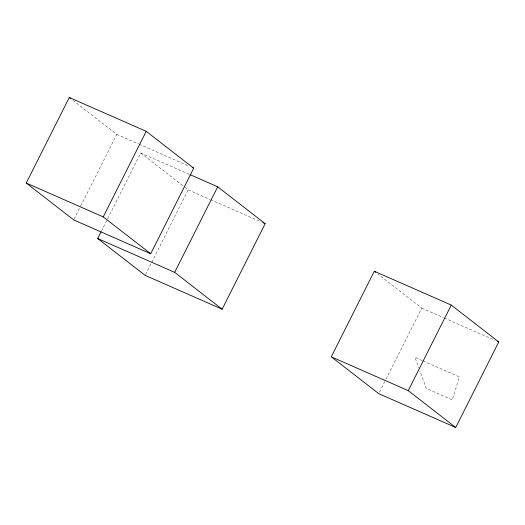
<?xml version="1.0" encoding="UTF-8"?>
<svg xmlns="http://www.w3.org/2000/svg" width="525" height="525" viewBox="0 0 525 525"><rect width="100%" height="100%" fill="white"/><g stroke="black" fill="none" stroke-linecap="round" stroke-linejoin="round"><path stroke-width="0.39" stroke-dasharray="2.62 1.97" d="M74.097 219.188L80.351 206.758M80.719 206.023L116.76 134.367L73.126 100.498M101.377 231.217L107.264 219.516M107.632 218.787L140.726 152.978L189.295 174.326M145.55 274.66L188.206 189.84L183.717 186.355M379.496 392.201L385.744 379.772M386.111 379.043L421.785 308.116L378.158 274.24M116.76 134.367L138.429 143.896M139.178 144.224L189.236 166.228M188.206 189.84L209.875 199.362M210.623 199.69L261.437 222.029M421.785 308.116L443.454 317.638M444.202 317.966L495.016 340.305M422.33 360.583L414.921 357.328L418.799 367.953M423.065 360.911L459.368 376.865L452.301 399.873L426.287 388.441L419.908 370.985M140.726 152.978L183.074 185.857"/><path stroke-width="0.79" d="M26.25 183.054L69.274 97.506L146.239 131.335L193.725 168.197L150.695 253.746L73.73 219.916L26.25 183.054L103.215 216.884L150.695 253.746M103.215 216.884L146.239 131.335M190.043 174.654L217.691 186.808L265.171 223.67L222.147 309.218L145.182 275.389L97.703 238.527L101.01 231.945M222.147 309.218L174.668 272.357L217.691 186.808M331.275 356.803L374.305 271.254L451.27 305.084L498.75 341.946L455.726 427.494L378.761 393.665L331.275 356.803L408.24 390.633L455.726 427.494M408.24 390.633L451.27 305.084M192.229 167.541L193.725 168.197M262.933 222.685L265.171 223.67M497.254 341.289L498.75 341.946M97.703 238.527L174.668 272.357M374.305 271.254L375.585 272.252M69.274 97.506L70.56 98.503"/></g></svg>
